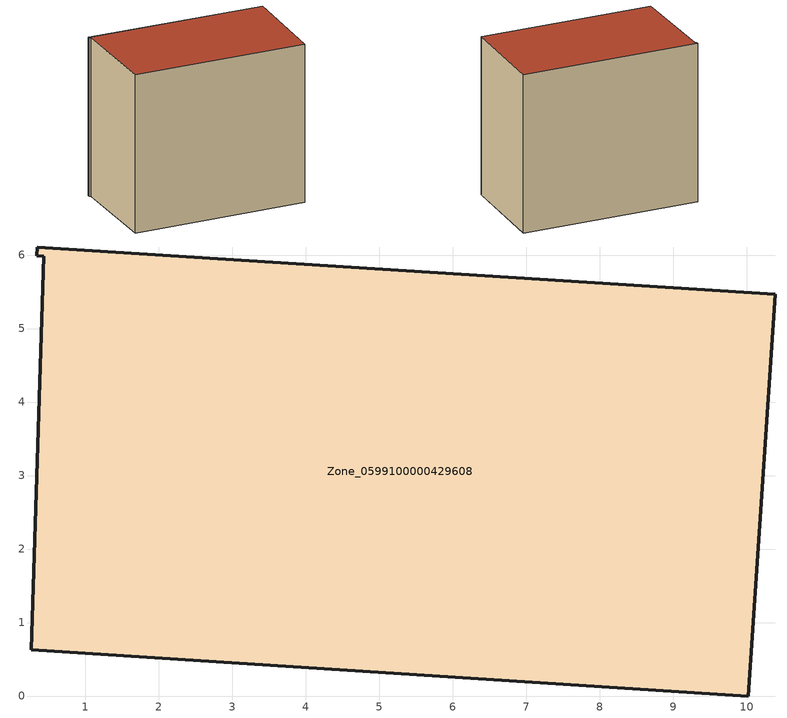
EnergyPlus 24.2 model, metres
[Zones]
Zone_0599100000429608
 floor ground (C_G): 0.27,0.63 0.43,5.98 0.34,5.99 0.35,6.11 10.39,5.47 10.02,0 z0
 wall outside (C_F): 10.02,0 10.39,5.47 0.35,6.11 0.34,5.99 0.43,5.98 0.27,0.63 10.02,0 z0:9.1
 roof outside (C_R): 0.43,5.98 0.27,0.63 10.02,0 10.39,5.47 0.35,6.11 0.34,5.99 z9.1
[BUILDING]
Pand.0599100000429608: North Axis=0; Terrain=City; Loads Convergence Tolerance Value=0.04; Temperature Convergence Tolerance Value=0.4; Solar Distribution=FullExterior; Maximum Number of Warmup Days=25; Minimum Number of Warmup Days=1
[Site:Location]
Rotterdam.The.Hague.AP_ZH_NLD Design_Conditions: Latitude=51.96; Longitude=4.45; Time Zone=1; Elevation=-4.5
[SITE:GROUNDTEMPERATURE:BUILDINGSURFACE]
18, 18, 18, 18, 18, 18, 18, 18, 18, 18, 18, 18
[MATERIAL] Thermal Absorptance=0.9; Solar Absorptance=0.7; Visible Absorptance=0.7
Name | Roughness | Thickness | Conductivity | Density | Specific Heat
G.TI.2006-2014 | MediumSmooth | 0.15 | 0.06 | 540 | 1210
F.TI.2006-2014 | Rough | 0.3 | 0.12 | 1920 | 840
R.TI.2006-2014 | MediumRough | 0.2 | 0.08 | 1500 | 1000
[CONSTRUCTION]
C_G: G.TI.2006-2014
C_F: F.TI.2006-2014
C_R: R.TI.2006-2014
[ZONE]
Zone_0599100000429608: Type=1; Multiplier=1; Ceiling Height=Autocalculate; Volume=Autocalculate; Floor Area=autocalculate; Part of Total Floor Area=Yes
[ZONEINFILTRATION:DESIGNFLOWRATE]
Infil_Zone_0599100000429608: Zone or ZoneList or Space or SpaceList=Zone_0599100000429608; Schedule=AlwaysOn; Design Flow Rate Calculation Method=Flow/Area; Flow Rate per Floor Area=0.0015; Constant Term Coefficient=1; Temperature Term Coefficient=0; Velocity Term Coefficient=0; Velocity Squared Term Coefficient=0
[HVACTEMPLATE:ZONE:IDEALLOADSAIRSYSTEM]
Zone_0599100000429608: Maximum Heating Supply Air Temperature=50; Minimum Cooling Supply Air Temperature=13; Maximum Heating Supply Air Humidity Ratio=0.0156; Minimum Cooling Supply Air Humidity Ratio=0.0077; Heating Limit=NoLimit; Cooling Limit=NoLimit; Dehumidification Control Type=ConstantSensibleHeatRatio; Cooling Sensible Heat Ratio=0.7; Dehumidification Setpoint=60; Humidification Control Type=None; Humidification Setpoint=30; Outdoor Air Method=None; Outdoor Air Flow Rate per Person=0.00944; Outdoor Air Flow Rate per Zone Floor Area=0; Outdoor Air Flow Rate per Zone=0; Demand Controlled Ventilation Type=None; Outdoor Air Economizer Type=NoEconomizer; Heat Recovery Type=None; Sensible Heat Recovery Effectiveness=0.7; Latent Heat Recovery Effectiveness=0.65
[ZONECONTROL:THERMOSTAT]
ThermostatControl_Zone_0599100000429608: Zone or ZoneList=Zone_0599100000429608; Control Type Schedule=DualSetpointControlType; Control 1=Thermostat_Zone_0599100000429608; Temperature Difference Between Cutout And Setpoint=0
[THERMOSTATSETPOINT:DUALSETPOINT]
Thermostat_Zone_0599100000429608: Heating Setpoint Temperature Schedule=HeatingSetpoint_Zone_0599100000429608; Cooling Setpoint Temperature Schedule=CoolingSetpoint_Zone_0599100000429608
[SCHEDULE:COMPACT]
HeatingSetpoint_Zone_0599100000429608: Through: 12/31, For: AllDays, Until: 24:00, 21
CoolingSetpoint_Zone_0599100000429608: Through: 12/31, For: AllDays, Until: 24:00, 24
DualSetpointControlType: Through: 12/31, For: AllDays, Until: 24:00, 4
AlwaysOn: Through: 12/31, For: AllDays, Until: 24:00, 1
